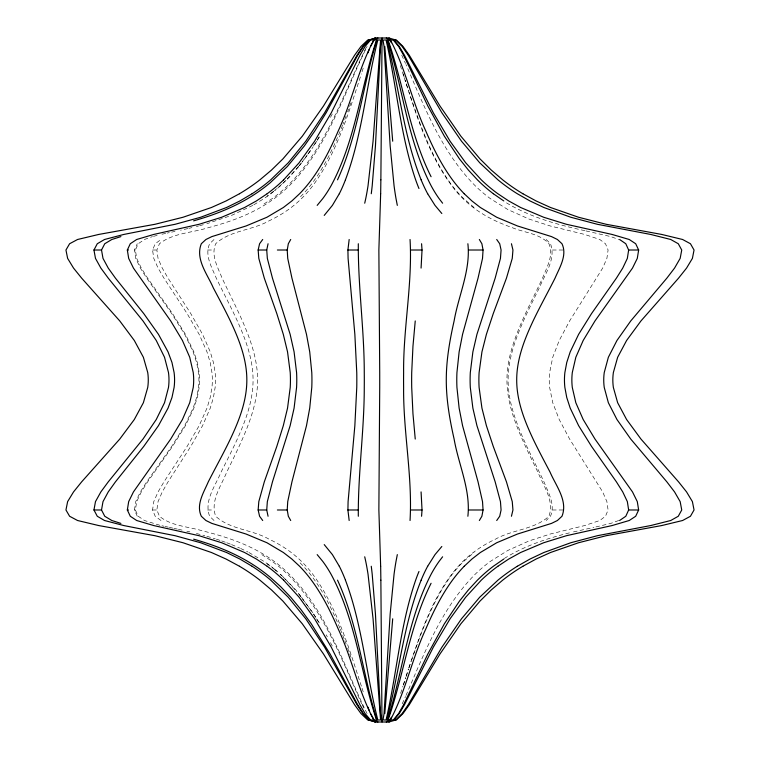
<?xml version="1.0" encoding="UTF-8"?>
<svg xmlns="http://www.w3.org/2000/svg" width="760" height="760" viewBox="0 0 760 760"><rect width="100%" height="100%" fill="white"/><g stroke="black" fill="none" stroke-linecap="round" stroke-linejoin="round"><path stroke-width="0.57" stroke-dasharray="3.8 2.85" d="M361.389 686.166C348.745 647.615 337.117 607.411 312.797 574.275A153.168 101.849 -90 0 0 301.463 561.364C292.068 552.111 280.934 544.749 269.021 539.153C252.12 529.482 230.175 529.672 215.697 516.258C209.969 500.944 221.264 485.877 226.746 472.093C232.075 461.13 237.49 450.205 242.411 439.052C249.565 422.608 255.883 405.431 257.308 387.419A64.21 42.693 -90 0 0 257.308 372.58C255.883 354.569 249.565 337.392 242.411 320.948C236.056 306.489 228.788 292.457 222.11 278.151C217.911 267.453 210.634 255.331 215.697 243.741C230.175 230.327 252.12 230.517 269.021 220.846C280.934 215.251 292.077 207.888 301.463 198.626A153.168 101.849 90 0 0 312.797 185.725C337.117 152.589 348.745 112.385 361.389 73.834M546.193 239.495L550.477 243.741C556.263 259.065 544.834 274.132 539.306 287.907C533.9 298.87 528.428 309.795 523.45 320.948C516.221 337.383 509.827 354.549 508.383 372.58A64.961 44.203 -90 0 0 508.383 387.419C509.827 405.45 516.221 422.617 523.45 439.052C529.881 453.511 537.225 467.542 543.98 481.849C548.236 492.528 555.598 504.668 550.477 516.258L546.193 520.505M214.025 520.505L209.636 516.258C203.699 500.897 215.441 485.82 221.084 472.093C226.613 461.139 232.218 450.214 237.32 439.052C244.71 422.655 251.275 405.488 252.766 387.419A64.828 45.106 -90 0 0 252.766 372.58C251.275 354.512 244.71 337.345 237.32 320.948C230.726 306.479 223.202 292.467 216.286 278.151C211.945 267.51 204.383 255.341 209.636 243.741L214.025 239.495M367.07 713.583C343.263 664.933 326.885 609.805 286.463 571.501C273.115 559.028 257.174 549.556 240.274 542.744C227.867 537.709 215.004 533.928 202.017 530.727C187.748 526.433 171.332 526.139 159.457 516.258L156.864 509.988L158.052 501.619L162.26 491.91L168.045 481.849L190.75 446.433L202.578 425.657L210.273 408.101L213.417 397.508L215.137 387.419A64.543 57.722 -90 0 0 215.137 372.58L213.417 362.491L210.273 351.899L202.578 334.343L190.75 313.566L168.045 278.151L162.26 268.09L158.052 258.381L156.864 250.012L159.457 243.741C173.309 232.798 192.204 232.93 208.487 227.63C219.26 224.78 229.928 221.445 240.274 217.255C257.174 210.444 273.115 200.972 286.463 188.499C326.885 150.195 343.263 95.066 367.07 46.417M160.996 520.505L155.22 516.258L152.57 509.988L153.776 501.619L158.08 491.91L163.97 481.849L187.112 446.433L199.158 425.657L206.995 408.101L210.207 397.508L211.954 387.419A64.619 58.957 -90 0 0 211.954 372.58L210.207 362.491L206.995 351.899L199.158 334.343L187.112 313.566L163.97 278.151L158.08 268.09L153.776 258.381L152.57 250.012L155.22 243.741L160.996 239.495M137.275 516.258L134.425 509.988L135.726 501.619L140.362 491.91L146.718 481.849L171.693 446.433L184.689 425.657L193.144 408.101L196.612 397.508L198.502 387.419A64.695 63.783 -90 0 0 198.502 372.58L196.612 362.491L193.144 351.899L184.689 334.343L171.693 313.566L146.718 278.151L140.362 268.09L135.726 258.381L134.425 250.012L137.275 243.741M159.866 525.283L144.438 520.505L138.234 516.258L135.384 509.988L136.686 501.619L141.303 491.91L147.639 481.849L172.511 446.433L185.459 425.657L193.886 408.101L197.334 397.508L199.215 387.419A64.429 63.004 -90 0 0 199.215 372.58L197.334 362.491L193.886 351.899L185.459 334.343L172.511 313.566L147.639 278.151L141.303 268.09L136.686 258.381L135.384 250.012L138.234 243.741L144.438 239.495L152.418 236.607M403.265 685.054L405.716 677.312M362.045 71.772L364.021 65.578M400.606 693.386L402.914 686.166M403.455 685.054L405.584 678.423M406.049 676.276L408.395 669.009M406.277 676.276L408.633 669.009M408.766 667.897C421.344 631.351 433.703 592.667 460.598 563.778C470.497 553.403 482.534 545.214 495.492 539.153C512.43 529.482 534.413 529.682 548.938 516.258C554.677 500.944 543.352 485.877 537.871 472.093C531.42 458.888 524.846 445.721 519.213 432.145C512.078 414.846 506.435 396.435 506.977 377.53C507.5 357.77 514.339 338.874 522.158 320.948C528.533 306.489 535.819 292.457 542.507 278.151C546.725 267.463 554.011 255.331 548.938 243.741C539.609 233.377 524.457 232.798 512.211 227.63C504.042 224.751 496.023 221.388 488.404 217.255C476.121 210.643 465.044 201.809 456.009 191.168C426.408 154.821 414.533 108.138 399.94 64.543M409.003 667.897L411.226 661.238M411.578 660.202C422.009 630.306 433 599.802 452.257 574.275A151.572 103.151 -90 0 1 463.714 561.374L474.069 552.501M350.854 102.913L347.652 111.853M346.104 116.014L342.969 124.193M342.579 125.191C334.087 146.442 324.453 167.599 310.27 185.725A151.848 105.668 90 0 1 298.528 198.636M405.983 695.457C424.45 652.916 441.816 607.744 475.161 574.275A151.468 136.857 90 0 1 490.371 561.374L507.851 550.439L529.055 540.93L550.211 534.033L584.697 525.549L599.792 520.505L605.482 516.258L608.086 509.988L606.898 501.619L602.67 491.91L569.62 439.052L559.227 419.52L552.748 402.724L549.632 387.419A65.008 58.738 -90 0 1 549.632 372.58L552.748 357.276L559.227 340.48L569.62 320.948L602.67 268.09L606.898 258.381L608.086 250.012L605.482 243.741L599.792 239.495L584.697 234.45L550.211 225.967L529.055 219.07L507.851 209.56L490.371 198.626A151.468 136.857 90 0 1 475.161 185.725C441.816 152.256 424.45 107.084 405.983 64.543M402.22 703.817L405.507 696.502M366.272 47.386C342.912 94.743 326.249 147.849 287.603 185.725A152.285 138.947 -90 0 1 272.156 198.626L261.858 205.38M330.467 117.382L332.88 112.822M317.376 140.201L319.856 136.173M317.129 140.201L319.608 136.173M316.758 141.208L311.894 148.694M313.443 145.977L316.502 141.208M310.688 150.499L302.337 162.013M308.009 153.938L310.412 150.499M305.606 157.254L307.401 154.802M302.034 162.013L304.418 158.887M299.373 165.766L301.748 162.792M299.05 165.766L300.837 163.533M298.775 166.506L289.788 176.719L280.526 185.725A152.684 149.302 -90 0 1 274.92 190.504M298.452 166.506L287.137 179.066M283.271 182.837L286.368 179.844M281.703 184.281L280.136 185.725A152.123 149.967 90 0 1 274.502 190.504M504.269 558.486C524.799 545.67 548.064 538.042 571.453 532.37M253.802 204.839L263.919 198.626A152.684 149.302 -90 0 0 274.103 191.168M252.852 205.38L231.572 215.403L206.825 223.725M618.725 520.505L610.783 523.393L595.014 527.155M199.623 225.691L204.848 224.295M153.482 236.341L159.866 234.716M196.365 226.527L198.578 225.967M187.881 228.57L180.538 230.214M188.888 228.332L191.928 227.63M573.467 531.905L593.968 527.383M161.975 234.222L166.164 233.31M167.219 233.082L169.309 232.617M171.599 232.132L175.028 231.41M134.425 250.012L135.384 250.012M152.57 250.012L156.864 250.012M207.623 250.012L213.75 250.012M552.444 250.012L562.951 250.012M134.425 509.988L135.384 509.988M152.57 509.988L156.864 509.988M207.623 509.988L213.75 509.988M552.444 509.988L562.951 509.988M586.008 230.926L610.783 236.607L618.725 239.495M169.309 527.383L172.739 528.105M173.879 528.352L177.308 529.074M161.975 525.778L164.075 526.233M165.119 526.461L168.264 527.155M178.381 529.311L184.841 530.727M584.934 230.689C556.947 224.666 528.76 216.78 504.269 201.514M186.865 531.192L189.905 531.905M196.365 533.472L204.848 535.705M206.825 536.275L215.251 538.811M216.372 539.153L220.628 540.569M221.692 540.93L225.73 542.374M226.746 542.744L230.603 544.226M231.572 544.597L239.714 548.055M240.597 548.444L247.893 551.988M248.919 552.501L263.919 561.374A152.684 149.302 90 0 1 274.103 568.832M261.858 554.619L272.156 561.374A152.285 138.947 90 0 1 287.603 574.275C323.637 609.833 341.221 658.683 361.703 703.817M474.069 207.499L463.714 198.626A151.572 103.151 90 0 1 452.257 185.715C431.414 157.966 420.09 124.593 409.003 92.102M280.136 574.275L281.703 575.719M280.526 574.275L295.801 589.94L313.101 613.12M283.271 577.163L296.951 591.717M298.452 593.494L300.837 596.467M301.435 597.208L312.227 612.218M313.443 614.023L315.894 617.842M313.709 614.023L319.856 623.827M316.502 618.792L319.608 623.827M326.211 634.809L327.313 636.804M330.467 642.618L332.88 647.178M362.188 704.862L365.256 710.676M401.755 55.138L405.507 63.498M339.863 628.092C331.997 609.178 322.971 590.472 310.27 574.275A151.848 105.659 90 0 0 298.528 561.374M340.309 629.156L344.517 639.797M344.907 640.803L346.104 643.986M347.652 648.147L349.058 652.033M349.762 653.98L350.854 657.086M406.277 83.723L408.633 90.991M403.104 73.834L405.584 81.576M362.045 688.227L364.021 694.422M274.92 569.496A152.684 149.302 90 0 1 279.737 573.582M266.95 563.768A152.123 149.967 -90 0 1 272.859 568.186M273.685 568.832A152.123 149.967 -90 0 1 278.54 572.878M273.685 191.168A152.123 149.967 90 0 1 266.95 196.232"/><path stroke-width="1.14" d="M382.052 38L380.865 179.844M358.312 516.258C357.969 473.262 364.268 430.445 364.268 387.419A63.944 6.061 -90 0 0 364.268 372.58C364.258 329.555 358.026 286.738 358.312 243.741M380.655 193.743L378.869 250.012L379.715 372.58A52.744 0.56 -90 0 1 379.715 387.419L378.869 509.988L380.655 566.257M410.048 239.495C412.604 283.831 403.17 328.111 403.617 372.58A64.885 7.505 -90 0 0 403.617 387.419C403.17 431.889 412.604 476.168 410.048 520.505M349.163 520.505L347.909 509.988L348.089 501.619L354.853 425.657L356.763 387.419A64.913 8.873 -90 0 0 356.763 372.58L354.853 334.343L348.089 258.381L347.909 250.012L349.163 239.495M421.572 243.741L422.037 250.012L421.078 268.09M467.875 243.741C470.801 270.076 458.555 295.298 454.109 320.948C450.281 337.934 447.127 355.158 446.433 372.58A52.725 14.801 -90 0 0 446.433 387.419C447.127 404.842 450.281 422.066 454.109 439.052C458.555 464.702 470.801 489.925 467.875 516.258M290.709 520.505L288.325 516.258L287.233 509.988L287.726 501.619L291.945 481.849L306.489 425.657L309.728 408.101L311.78 387.419A51.67 15.552 -90 0 0 311.78 372.58L309.728 351.899L306.489 334.343L291.945 278.151L287.726 258.381L287.233 250.012L288.325 243.741L290.709 239.495M479.351 239.495L481.887 243.741L483.056 250.012L482.524 258.381L478.04 278.151L462.565 334.343L459.125 351.899L456.94 372.58A51.813 16.634 -90 0 0 456.94 387.419L459.125 408.101L462.565 425.657L478.04 481.849L482.524 501.619L483.056 509.988L481.887 516.258L479.351 520.505M268.062 516.258L266.731 509.988L267.339 501.619L272.46 481.849L290.149 425.657L294.091 408.101L296.58 387.419A64.362 29.402 -90 0 0 296.58 372.58L294.091 351.899L290.149 334.343L272.46 278.151L267.339 258.381L266.731 250.012L268.062 243.741M421.572 516.258L422.037 509.988L421.078 491.91M262.703 520.505L259.578 516.258L258.153 509.988L258.808 501.619L264.309 481.849L276.801 446.433L283.309 425.657L287.546 408.101L290.225 387.419A64.771 31.986 -90 0 0 290.225 372.58L287.546 351.899L283.309 334.343L276.801 313.566L264.309 278.151L258.808 258.381L258.153 250.012L259.578 243.741L262.703 239.495M384.788 713.583L392.702 618.792M415.245 320.948L412.955 346.322L411.711 372.58A64.153 10.098 -90 0 0 411.711 387.419L412.955 413.677L415.245 439.052M619.6 239.495L625.803 243.741L628.644 250.012L627.351 258.381L622.734 268.09L616.408 278.151L591.556 313.566L578.616 334.343L570.2 351.899L566.751 362.491L564.87 372.58A52.45 41.638 -90 0 0 564.87 387.419L566.751 397.508L570.2 408.101L578.616 425.657L591.556 446.433L616.408 481.849L622.734 491.91L627.351 501.619L628.644 509.988L625.803 516.258L619.6 520.505M267.159 566.257L256.376 559.047L244.577 552.501L221.682 542.744L199.072 535.705L153.719 525.549L136.686 520.505L130.283 516.258L127.338 509.988L128.677 501.619L133.446 491.91L170.706 439.052L182.428 419.52L189.734 402.724L193.249 387.419A51.575 41.591 -90 0 0 193.249 372.58L189.734 357.276L182.428 340.48L170.706 320.948L133.446 268.09L128.677 258.381L127.338 250.012L130.283 243.741L136.686 239.495L153.719 234.45L199.072 224.295L221.682 217.255L244.577 207.499L256.376 200.953L267.159 193.743M390.137 39.995L393.765 39.995L399.266 46.417L404.405 55.138L433.323 112.822L450.081 141.208L465.69 162.792L481.289 179.844A188.774 154.565 90 0 0 497.876 193.743L508.734 200.953L520.619 207.499L543.666 217.255L566.428 224.295L612.094 234.45L629.242 239.495L635.692 243.741L638.647 250.012L637.298 258.381L632.5 268.09L594.985 320.948L583.186 340.48L575.823 357.276L572.289 372.58A51.993 42.579 -90 0 0 572.289 387.419L575.823 402.724L583.186 419.52L594.985 439.052L632.5 491.91L637.298 501.619L638.647 509.988L635.692 516.258L629.242 520.505L612.094 525.549L566.428 535.705L543.666 542.744L520.619 552.501L508.734 559.047L497.876 566.257M120.887 523.393L111.815 520.505L104.756 516.258L101.517 509.988L102.999 501.619L108.243 491.91L115.453 481.849L143.735 446.433L158.469 425.657L168.045 408.101L171.969 397.508L174.107 387.419A54.748 51.661 -90 0 0 174.107 372.58L171.969 362.491L168.045 351.899L158.469 334.343L143.735 313.566L115.453 278.151L108.243 268.09L102.999 258.381L101.517 250.012L104.756 243.741L111.815 239.495L120.887 236.607M252.092 566.257L239.894 559.047L226.546 552.501L200.659 542.744L175.085 535.705L123.785 525.549L104.528 520.505L97.28 516.258L93.955 509.988L95.475 501.619L100.861 491.91L108.262 481.849L143.004 439.052L156.256 419.52L164.53 402.724L168.501 387.419A54.064 51.718 -90 0 0 168.501 372.58L164.53 357.276L156.256 340.48L143.004 320.948L108.262 278.151L100.861 268.09L95.475 258.381L93.955 250.012L97.28 243.741L104.528 239.495L123.785 234.45L175.085 224.295L200.659 217.255L226.546 207.499L239.894 200.953L252.092 193.743M397.318 554.619L396.017 561.374A151.734 17.556 90 0 0 394.06 574.265L390.165 614.023L384.066 713.583L383.002 720.005M364.724 203.205L365.731 198.626A151.648 20.719 -90 0 0 368.04 185.715L373.065 141.208L380.57 39.995L377.815 39.995C366.082 86.298 362.377 134.824 345.439 179.844M511.442 516.258L512.943 509.988L512.259 501.619L506.454 481.849L493.269 446.433L486.4 425.657L481.935 408.101L479.104 387.419A63.65 32.595 -90 0 1 479.104 372.58L481.935 351.899L486.4 334.343L493.269 313.566L506.454 278.151L512.259 258.381L512.943 250.012L511.442 243.741M421.144 580.156C403.18 624.986 399.171 673.731 386.707 720.005L387.524 720.005C402.838 671.84 407.522 619.732 431.101 574.275A151.525 72.038 -90 0 1 439.109 561.374L442.615 556.795M367.84 52.962L369.151 49.685M337.516 179.844C357.894 135.518 362.681 86.174 376.894 39.995L377.368 39.995M431.081 583.281C409.516 626.344 403.731 674.994 388.065 720.005L389.006 720.005M339.302 193.743L332.405 205.38L324.226 215.403M427.661 566.257L435.005 554.619L441.826 546.497M391.419 717.25L389.785 720.005M370.462 46.417L374.205 39.995L370.566 39.995L365.094 46.417L359.993 55.138L331.274 112.822L314.63 141.208L299.126 162.792L283.632 179.844M496.717 520.505L499.709 516.258L501.078 509.988L500.45 501.619L495.168 481.849L476.938 425.657L472.872 408.101L470.307 387.419A64.98 30.894 -90 0 1 470.307 372.58L472.872 351.899L476.938 334.343L495.168 278.151L500.45 258.381L501.078 250.012L499.709 243.741L496.717 239.495M393.309 720.005L398.601 713.583L403.541 704.862L427.842 653.98L444.344 623.827L459.467 601.112L468.378 589.94L477.423 580.156A187.055 148.494 -90 0 1 493.363 566.257L503.794 559.047M317.176 205.38L322.734 198.626A151.971 75.059 90 0 0 331.084 185.725C355.566 140.495 360.563 88.141 376.504 39.995L375.772 39.995M375.725 38L369.388 39.995L363.375 46.417L357.751 55.138L326.116 112.822L314.887 130.843L304.313 145.977L287.337 166.506L270.142 182.837A179.066 168.976 90 0 1 251.655 196.222C233.757 207.432 213.883 215.108 193.619 220.846M464.227 566.257L471.931 559.047L480.358 552.501L496.707 542.744L517.475 534.033L551.522 523.393L557.413 520.505L561.982 516.258C568.167 500.85 555.883 485.754 550.05 472.093C544.283 461.139 538.441 450.224 533.111 439.052C525.436 422.712 518.577 405.565 517.009 387.419A52.164 30.39 -90 0 1 517.009 372.58C518.577 354.435 525.436 337.288 533.111 320.948C539.999 306.47 547.827 292.467 555.047 278.151C559.54 267.567 567.464 255.351 561.982 243.741L557.413 239.495L551.522 236.607L517.475 225.967L496.707 217.255L480.358 207.499L471.931 200.953L464.227 193.743M367.783 39.995L361 46.417L354.663 55.138L323.484 106.02L302.328 136.173L282.938 158.887L271.51 170.059L259.901 179.844A190.589 190.589 0 0 1 239.466 193.743M517.322 566.257L530.005 559.047L543.875 552.501L570.798 542.744L597.389 535.705L650.721 525.549L670.747 520.505L678.281 516.258L681.739 509.988L680.162 501.619L674.557 491.91L666.862 481.849L630.743 439.052L616.958 419.52L608.361 402.724L604.238 387.419A51.68 49.115 -90 0 1 604.238 372.58L608.361 357.276L616.958 340.48L630.743 320.948L666.862 278.151L674.557 268.09L680.162 258.381L681.739 250.012L678.281 243.741L670.747 239.495L650.721 234.45L597.389 224.295L570.798 217.255L543.875 207.499L530.005 200.953L517.322 193.743A190.009 180.585 90 0 1 497.952 179.844L479.731 162.792L461.5 141.208L441.921 112.822L408.148 55.138L402.144 46.417L395.722 39.995L388.959 38M522.87 566.257L536.075 559.047L550.525 552.501L578.55 542.744L606.223 535.705L661.751 525.549L682.603 520.505L690.45 516.258L694.042 509.988L692.408 501.619L686.565 491.91L678.556 481.849L640.946 439.052L626.601 419.52L617.652 402.724L613.358 387.419A52.212 52.193 -90 0 1 613.358 372.58L617.652 357.276L626.601 340.48L640.946 320.948L678.556 278.151L686.565 268.09L692.408 258.381L694.042 250.012L690.45 243.741L682.603 239.495L661.751 234.45L606.223 224.295L578.55 217.255L550.525 207.499L536.075 200.953L522.87 193.743M239.466 193.743L226.071 200.953L211.432 207.499L183.027 217.255L154.974 224.295L98.686 234.45L77.558 239.495L69.606 243.741L65.959 250.012L67.621 258.381L73.539 268.09L81.653 278.151L119.776 320.948L134.311 340.48L143.383 357.276L147.744 372.58A51.528 51.528 0 0 1 147.744 387.419L143.383 402.724L134.311 419.52L119.776 439.052L81.653 481.849L73.539 491.91L67.621 501.619L65.959 509.988L69.606 516.258L77.558 520.505L98.686 525.549L154.974 535.705L183.027 542.744L211.432 552.501L226.071 559.047L239.466 566.257M386.279 722L390.383 720.005C405.65 691.306 412.015 658.683 425.724 629.156C433.086 612.056 441.408 595.213 452.466 580.156A188.148 109.63 90 0 1 464.227 566.257M377.948 38L373.825 39.995C358.483 68.685 352.07 101.327 338.295 130.843C330.894 147.953 322.525 164.796 311.419 179.844A183.692 110.143 -90 0 1 299.592 193.733L291.849 200.953L283.375 207.499L266.94 217.255L246.059 225.967L211.84 236.607L205.922 239.495L201.324 243.741C195.101 259.16 207.461 274.255 213.322 287.907C219.118 298.86 224.988 309.776 230.346 320.948C238.06 337.278 244.958 354.426 246.525 372.58A53.39 32.015 -90 0 1 246.525 387.419C244.958 405.574 238.06 422.721 230.346 439.052C223.43 453.539 215.545 467.533 208.287 481.849C203.784 492.423 195.814 504.649 201.324 516.258L205.922 520.505L211.84 523.393L246.059 534.033L266.94 542.744L283.375 552.501L291.849 559.047L299.592 566.257A183.692 110.153 90 0 1 311.41 580.156C322.525 595.194 330.894 612.047 338.295 629.156C352.07 658.673 358.483 691.315 373.825 720.005L377.948 722M375.554 38L369.046 39.995L362.872 46.417L357.095 55.138L324.615 112.822L305.786 141.208L288.249 162.792L270.731 179.844A181.402 173.555 -90 0 1 252.101 193.743M388.959 722L395.722 720.005L402.144 713.583L408.148 704.862L441.921 647.178L461.5 618.792L479.731 597.208L497.952 580.156A190.009 180.585 90 0 1 517.313 566.257M374.917 38L389.243 38M368.372 39.995L369.388 39.995M381.472 39.995L380.513 46.417L375.449 145.977L372.21 185.725A154.014 14.592 -90 0 1 371.26 193.733M381.976 39.995L382.536 39.995M383.002 39.995L384.066 46.417L390.165 145.977L394.06 185.725A151.734 17.556 90 0 0 396.017 198.626L397.318 205.38M383.933 39.995L386.061 39.995C396.805 86.346 400.121 134.577 415.663 179.844A186.276 52.307 -90 0 0 418.959 188.499M389.006 39.995L388.065 39.995C403.731 85.006 409.516 133.655 431.081 176.719M389.785 39.995L391.419 42.75M394.364 39.995L396.273 39.995L402.971 46.417L409.222 55.138L439.974 106.02L460.845 136.173L479.978 158.887L491.255 170.059L502.702 179.844A187.967 187.919 -90 0 0 522.87 193.743M93.955 250.012L101.517 250.012M127.338 250.012L128.478 250.012M258.153 250.012L266.731 250.012M277.4 250.012L287.233 250.012M347.909 250.012L358.036 250.012M411.112 250.012L422.037 250.012M468.873 250.012L483.056 250.012M628.644 250.012L638.647 250.012M93.955 509.988L101.517 509.988M127.338 509.988L128.478 509.988M258.153 509.988L266.731 509.988M277.4 509.988L287.233 509.988M347.909 509.988L358.036 509.988M411.112 509.988L422.037 509.988M468.873 509.988L483.056 509.988M628.644 509.988L638.647 509.988M368.372 720.005L375.725 722M375.772 720.005L376.504 720.005C360.553 671.859 355.566 619.495 331.075 574.275A151.971 75.059 90 0 0 322.734 561.374L317.176 554.619M377.368 720.005L376.894 720.005C362.681 673.825 357.894 624.482 337.516 580.156M381.472 720.005L380.513 713.583L375.449 614.023L372.21 574.275A154.014 14.592 -90 0 0 371.26 566.257M380.865 580.156L381.976 720.005L382.536 720.005M383.933 720.005L386.061 720.005C396.805 673.654 400.121 625.423 415.663 580.156A186.276 52.307 90 0 1 418.959 571.51M390.137 720.005L393.765 720.005L399.266 713.583L404.405 704.862L433.323 647.178L450.081 618.792L465.69 597.208L481.289 580.156A188.774 154.575 90 0 1 497.876 566.257M394.364 720.005L396.273 720.005L402.971 713.583L409.222 704.862L439.974 653.98L460.845 623.827L479.978 601.112L491.255 589.94L502.702 580.156A187.967 187.919 90 0 1 522.87 566.257M374.917 722L389.243 722M193.619 539.153C213.883 544.892 233.757 552.567 251.655 563.778A179.066 168.976 -90 0 1 270.142 577.153L280.544 586.539L290.719 597.208L300.884 609.501L311.305 623.827L330.077 653.98L357.751 704.862L363.375 713.583L369.388 720.005M375.554 722L369.046 720.005L362.872 713.583L357.095 704.862L324.615 647.178L305.786 618.792L288.249 597.208L270.731 580.156A181.402 173.555 -90 0 0 252.101 566.257M386.279 38L390.383 39.995C405.65 68.695 412.015 101.317 425.724 130.843C433.086 147.943 441.408 164.787 452.466 179.844A188.148 109.63 -90 0 0 464.227 193.743M503.794 200.953L493.363 193.743M367.783 720.005L361 713.583L354.663 704.862L323.484 653.98L302.328 623.827L282.938 601.112L271.51 589.94L259.901 580.156A190.589 190.589 0 0 0 239.466 566.257M283.632 580.156L299.126 597.208L314.63 618.792L331.274 647.178L359.993 704.862L365.094 713.583L370.566 720.005L374.205 720.005L370.462 713.583M324.226 544.597L332.405 554.619L339.302 566.257M441.826 213.503L435.005 205.38L427.661 193.743M393.309 39.995L398.601 46.417L403.541 55.138L427.842 106.02L444.344 136.173L459.467 158.887L468.378 170.059L477.423 179.844A187.055 148.504 -90 0 0 493.363 193.743M442.615 203.205L439.109 198.626A151.525 72.038 90 0 1 431.11 185.715C407.512 140.268 402.847 88.16 387.524 39.995L386.707 39.995C399.171 86.269 403.18 135.014 421.144 179.844M367.84 707.038L369.151 710.315M345.439 580.156C362.377 625.176 366.082 673.702 377.815 720.005L380.57 720.005L373.065 618.792L368.04 574.275A151.648 20.719 -90 0 0 365.731 561.374L364.724 556.795M392.702 141.208L384.788 46.417M381.976 720.005L382.052 722M339.312 566.247A190.028 57.2 -90 0 1 345.448 580.136M421.135 580.146A189.468 60.828 90 0 1 427.661 566.257M267.159 566.257A190.418 153.577 -90 0 1 283.632 580.156M380.655 566.247A185.982 1.957 -90 0 1 380.865 580.146M283.632 179.844A190.418 153.577 90 0 1 267.159 193.743M345.439 179.844A190.028 57.2 90 0 1 339.312 193.743M380.865 179.854A185.982 1.957 90 0 1 380.655 193.752M427.661 193.752A189.468 60.828 -90 0 1 421.135 179.854"/></g></svg>
